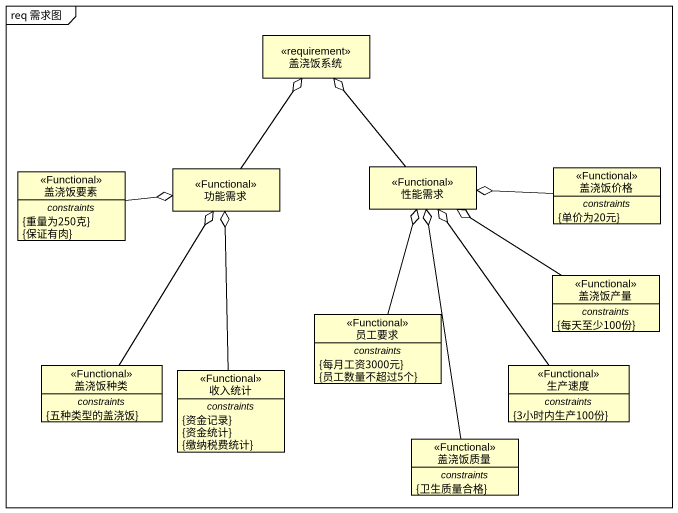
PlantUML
@startuml
mainframe req 需求图
hide circle
hide empty members
class 盖浇饭系统 <<requirement>>
class 盖浇饭要素 <<Functional>> {
  -- constraints --
  {重量为250克}
  {保证有肉}
}
class 功能需求 <<Functional>>
class 性能需求 <<Functional>>
class 盖浇饭价格 <<Functional>> {
  -- constraints --
  {单价为20元}
}
class 盖浇饭产量 <<Functional>> {
  -- constraints --
  {每天至少100份}
}
class 员工要求 <<Functional>> {
  -- constraints --
  {每月工资3000元}
  {员工数量不超过5个}
}
class 盖浇饭种类 <<Functional>> {
  -- constraints --
  {五种类型的盖浇饭}
}
class 收入统计 <<Functional>> {
  -- constraints --
  {资金记录}
  {资金统计}
  {缴纳税费统计}
}
class 生产速度 <<Functional>> {
  -- constraints --
  {3小时内生产100份}
}
class 盖浇饭质量 <<Functional>> {
  -- constraints --
  {卫生质量合格}
}
盖浇饭要素 -right-o 功能需求
功能需求 -up-o 盖浇饭系统
性能需求 -up-o 盖浇饭系统
盖浇饭价格 -left-o 性能需求
盖浇饭产量 -up-o 性能需求
员工要求 -up-o 性能需求
盖浇饭种类 -up-o 功能需求
收入统计 -up-o 功能需求
生产速度 -up-o 性能需求
盖浇饭质量 -up-o 性能需求
@enduml
